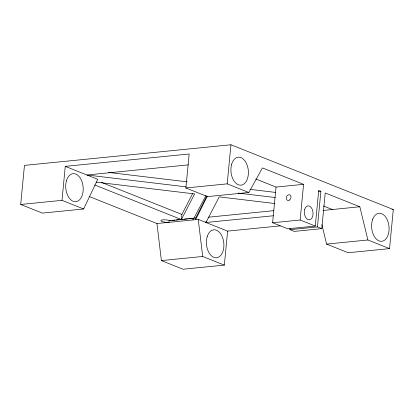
<?xml version="1.0" encoding="UTF-8"?>
<svg xmlns="http://www.w3.org/2000/svg" width="414" height="414" viewBox="0 0 414 414"><rect width="100%" height="100%" fill="white"/><g stroke="black" fill="none" stroke-linecap="round" stroke-linejoin="round"><path stroke-width="0.62" d="M83.644 208.982L61.996 200.345L65.272 166.361L97.74 179.314L83.644 208.982L42.347 213.106L20.7 204.469L24.462 165.383L230.955 144.771L393.3 209.531L389.538 248.617L348.236 252.737L326.594 244.105L321.89 224.683M170.076 220.481A5.04 1.211 5.5 0 1 169.16 220.626L168.995 222.323A5.04 1.211 5.5 0 1 161.952 221.48A5.04 1.211 5.5 0 1 162.795 219.85A5.04 1.211 5.5 0 1 169.838 220.693L193.861 218.297L206.089 195.361M94.728 184.975L181.384 219.544L181.87 214.442L192.764 193.385M389.538 248.617L367.891 239.98L359.849 206.772L325.218 192.96L321.781 228.647L317.45 226.919L320.886 191.232L318.723 190.368L315.287 226.054L300.134 220.01L303.571 184.323L262.44 167.918L248.835 192.489L207.538 196.614L185.891 187.977L189.167 153.992L65.272 166.361M192.986 219.932L193.152 218.23M206.679 196.195L195.775 217.971L195.61 219.668L207.378 196.174M273.375 215.756L205.97 222.484L206.094 221.211M248.835 192.489L227.193 183.857L230.955 144.771M156.953 223.529L161.398 260.597L183.045 269.229L224.341 265.11L227.617 231.121L198.249 219.404L156.953 223.529L89.346 196.562M315.287 226.054L287.751 228.802L272.598 222.758L276.04 187.071L255.769 178.988M321.781 228.647L294.245 231.395L289.919 229.666L290.038 228.393M181.384 219.544L194.627 193.928L96.126 182.139M205.97 222.484L219.213 196.873L274.86 203.533M188.344 164.87L86.919 174.993L186.057 186.859M20.7 204.469L61.996 200.345M185.891 187.977L227.193 183.857M276.04 187.071L303.571 184.323M318.325 191.485L320.886 191.232M169.16 220.626L171.054 220.439M172.317 220.31L174.843 220.057M176.105 219.932L179.262 219.617M180.525 219.492L183.05 219.239M184.313 219.115L187.47 218.799M188.732 218.675L195.775 217.971M208.387 217.195L273.866 210.659M322.93 210.462L359.849 206.772M392.011 209.66L393.3 209.531M272.598 222.758L300.134 220.01M227.617 231.121L280.257 225.863M289.919 229.666L317.45 226.919M161.398 260.597L202.7 256.473L224.341 265.11M326.594 244.105L367.891 239.98M108.515 172.421L187.185 181.839M250.149 189.374L275.734 192.438M238.148 193.095L275.243 197.535M323.36 205.949L332.318 209.52M101.197 182.263L181.87 214.442M198.249 219.404L202.7 256.473M66.431 180.814A14.071 8.689 84.3 0 0 75.436 201.696A14.071 8.689 84.3 0 0 81.506 180.499A14.071 8.689 84.3 0 0 66.431 180.814M372.595 219.591A14.071 8.689 84.3 0 0 380.704 241.305A14.071 8.689 84.3 0 0 387.752 221.014A14.071 8.689 84.3 0 0 372.595 219.591M231.628 164.322A14.071 8.689 84.3 0 0 240.627 185.203A14.071 8.689 84.3 0 0 246.697 164.006A14.071 8.689 84.3 0 0 231.628 164.322M207.336 236.29A14.071 8.689 84.3 0 0 215.663 257.813A14.071 8.689 84.3 0 0 222.478 237.289A14.071 8.689 84.3 0 0 207.336 236.29M289.453 200.081A2.991 2.241 -68.3 0 0 290.178 195.061A2.991 2.241 -68.3 0 0 286.338 197.659A2.991 2.241 -68.3 0 0 289.453 200.081M304.606 209.675A7.033 4.342 84.3 0 0 309.367 219.839A7.033 4.342 84.3 0 0 312.099 208.998A7.033 4.342 84.3 0 0 304.606 209.675"/></g></svg>
